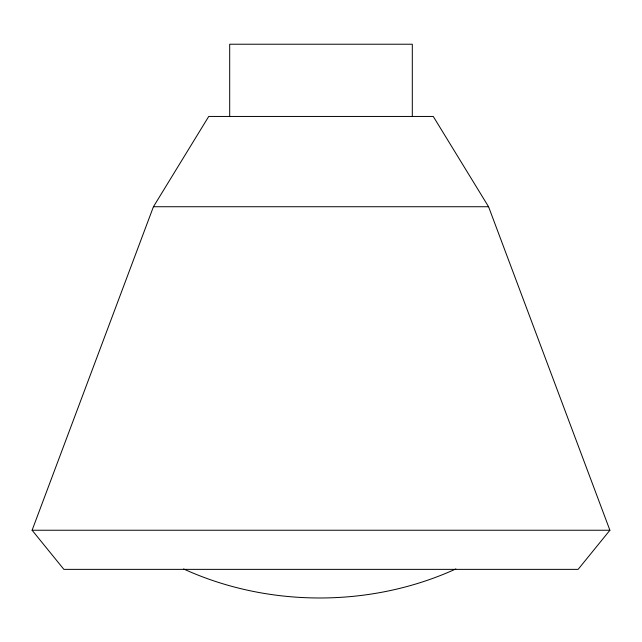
<?xml version="1.0" encoding="UTF-8"?>
<svg xmlns="http://www.w3.org/2000/svg" width="642" height="642" viewBox="0 0 642 642"><rect width="100%" height="100%" fill="white"/><g stroke="black" fill="none" stroke-linecap="round" stroke-linejoin="round"><path stroke-width="0.96" d="M32.1 530.244L153.438 206.732L208.73 116.451L433.27 116.451L488.562 206.732L609.9 530.244L578.121 569.366L63.879 569.366L32.1 530.244L609.9 530.244M455.836 568.956C371.116 607.661 268.308 607.661 183.596 568.956M153.438 206.732L488.562 206.732M412.308 116.451L412.308 44.226L229.692 44.226L229.692 116.451"/></g></svg>
